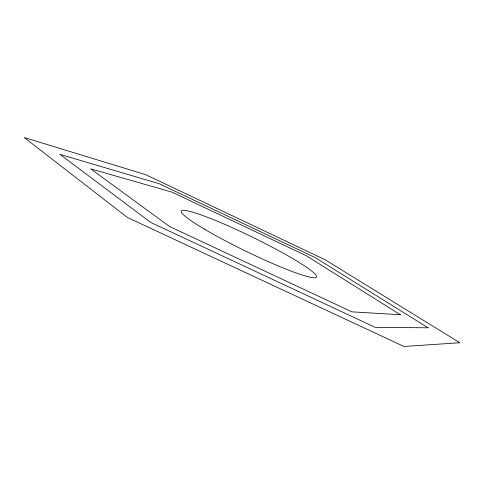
<?xml version="1.0" encoding="UTF-8"?>
<svg xmlns="http://www.w3.org/2000/svg" width="484" height="484" viewBox="0 0 484 484"><rect width="100%" height="100%" fill="white"/><g stroke="black" fill="none" stroke-linecap="round" stroke-linejoin="round"><path stroke-width="0.73" d="M459.8 342.733L403.952 346.471L127.419 217.479L24.2 137.529L145.66 174.663L325.066 259.714L459.8 342.733M428.11 327.801L375.185 327.335L150.814 222.477L59.962 154.372L159.351 183.775L315.247 257.615L428.11 327.801M400.377 314.739L351.904 311.853L169.473 226.464L90.665 168.837L171.82 192.069L306.245 255.697L400.377 314.739M204.363 229.107A75.244 7.756 26 0 0 315.314 277.671A75.244 7.756 26 0 0 226.905 225.302A75.244 7.756 26 0 0 204.363 229.107"/></g></svg>
